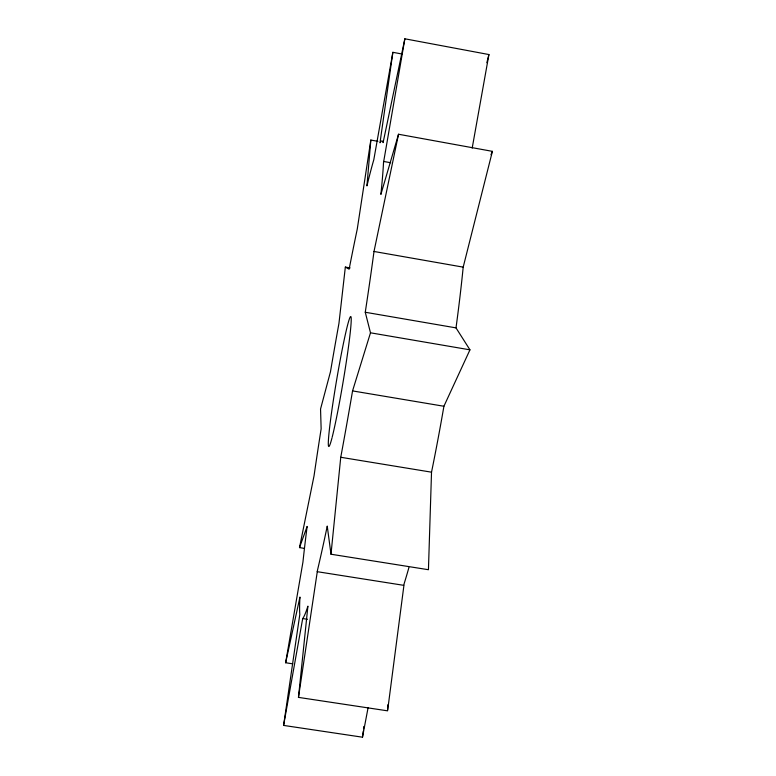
<?xml version="1.0" encoding="UTF-8"?>
<svg xmlns="http://www.w3.org/2000/svg" width="776" height="776" viewBox="0 0 776 776"><rect width="100%" height="100%" fill="white"/><g stroke="black" fill="none" stroke-linecap="round" stroke-linejoin="round"><path stroke-width="1.16" d="M472.186 148.109L488.919 54.553L404.859 38.8L383.519 162.562A242.558 12.494 -80.4 0 1 381.065 192.661L380.89 194.407L398.524 134.248L492.401 151.349L463.194 267.138A241.53 25.414 -80.4 0 1 456.007 327.879L469.955 349.84L443.911 406.255A241.53 25.414 -80.4 0 1 431.524 472.177L428.439 569.72L330.993 554.229L327.239 526.08L326.774 528.34A242.558 12.494 -80.4 0 1 317.539 569.982L298.469 697.382L387.583 710.835L404.15 583.659A241.53 25.414 -80.4 0 0 408.933 567.479M387.631 709.633L387.806 704.802M377.893 141.329L370.831 140.049L366.941 185.92A242.558 12.494 -80.4 0 1 373.809 159.72L392.869 52.312L402.308 54.068M330.993 554.229L340.751 457.277A242.558 12.494 -80.4 0 0 352.556 390.91L370.491 332.807L365.263 312.253A242.558 12.494 -80.4 0 0 374.003 251.472L398.524 134.248M298.469 697.382L307.907 606.153A242.558 12.494 -80.4 0 1 302.698 618.55L283.599 725.414L362.489 737.2L368.086 707.693M350.092 267.914L345.339 267.089L338.947 323.388A242.558 12.494 -80.4 0 0 330.46 371.791L320.546 409.03L321.138 428.866A242.558 12.494 -80.4 0 0 314.047 475.804L299.507 547.604L304.289 548.37M362.489 737.2L363.226 731.235M363.517 728.848L363.808 726.462M392.869 52.312L379.998 142.794A242.558 12.494 -80.4 0 1 383.101 142.609L404.859 38.8M283.599 725.414L299.817 614.408A242.558 12.494 -80.4 0 1 299.953 597.035L285.636 662.752L292.785 663.839M370.831 140.049L357.27 229.027A242.558 12.494 -80.4 0 0 349.501 267.274L349.122 269.194L345.339 267.089M285.636 662.752L302.941 562.067A242.558 12.494 -80.4 0 1 306.908 528.165L307.131 526.429L299.507 547.604M486.853 62.711L488.919 54.553M332.196 437.101L332.535 435.772A65.834 3.356 -80.4 0 0 346.891 357.978A65.834 3.356 -80.4 0 0 349.976 317.471L349.636 318.238A65.834 3.356 -80.4 0 0 335.125 389.057A65.834 3.356 -80.4 0 0 328.898 446.472L329.14 446.307A65.834 3.356 -80.4 0 0 331.983 437.955M490.985 154.657L492.401 151.349M302.698 618.55L307.471 619.287M317.142 571.669L403.636 585.317M340.751 457.277L431.524 472.177M352.556 390.91L443.911 406.255M365.263 312.253L456.007 327.879M370.491 332.807L469.955 349.84M374.003 251.472L463.194 267.138M383.577 161.447L390.735 162.737"/></g></svg>
